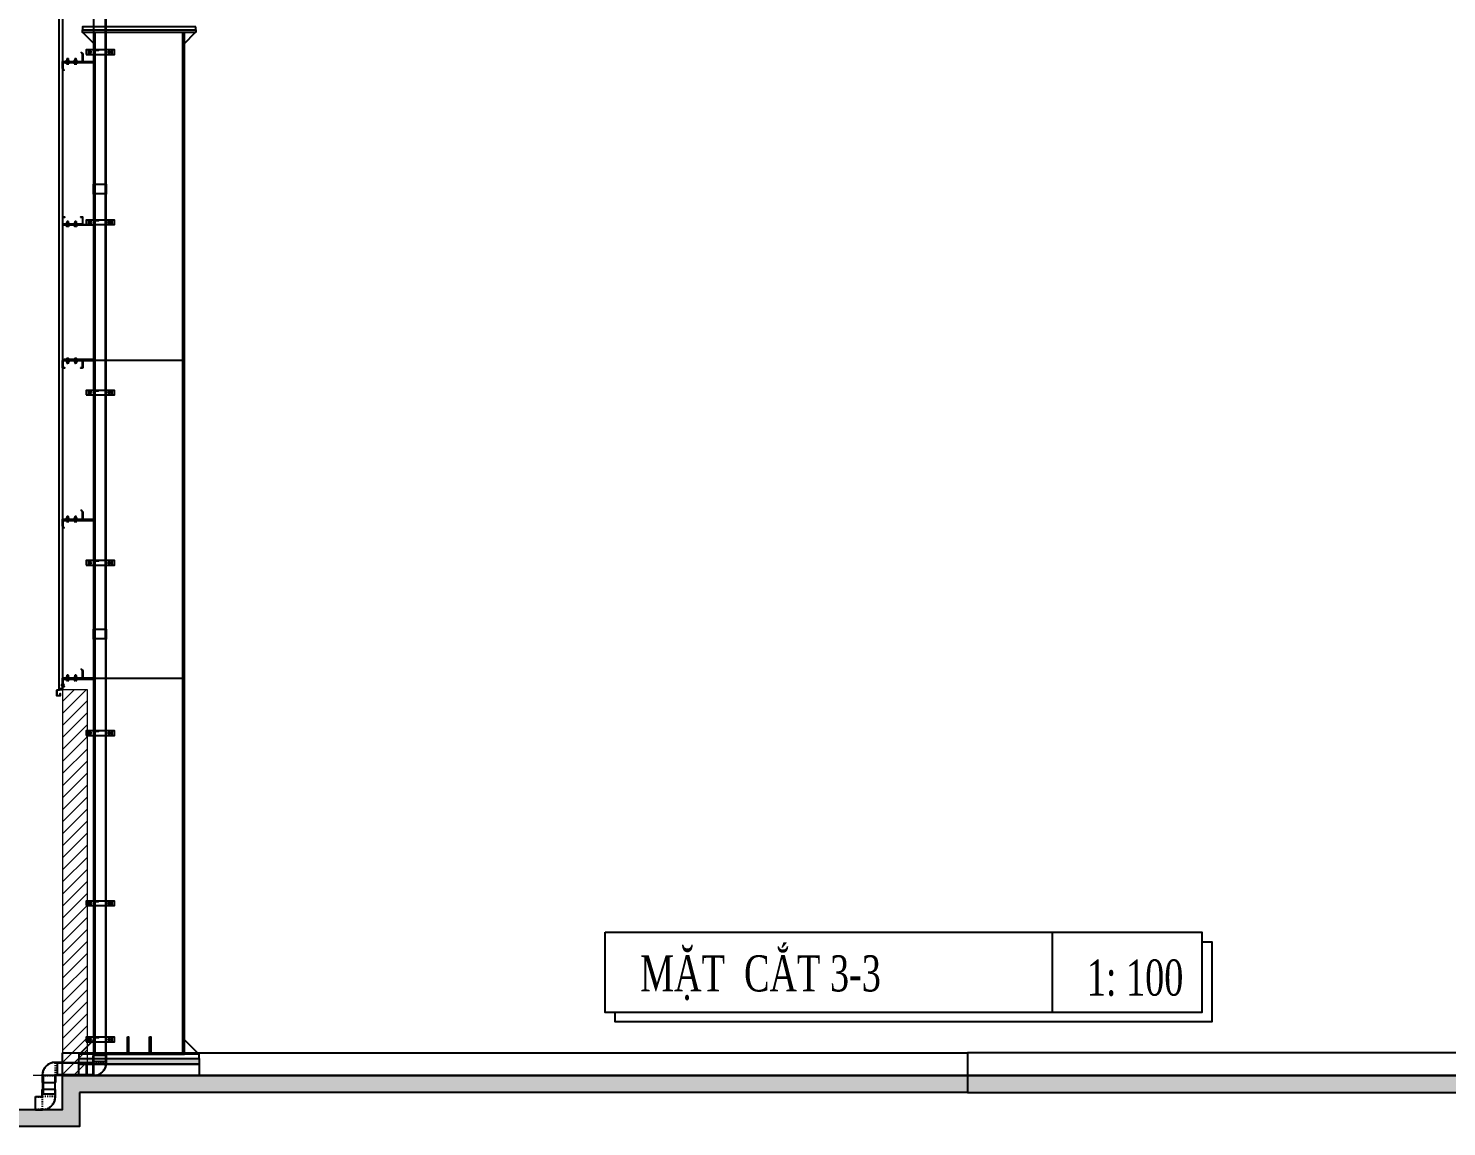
# Model space of a CAD drawing. Header units: inches. Extents: x 315041 to 662841, y -45540 to -35018.
# Drawn here: x 329691 to 329815.9, y -36485.6 to -36388.8 of the extents above; entities that cross this region are included whole.
import ezdxf

# ---------------------------------------------------------------- set-up
doc = ezdxf.new("R2010")
doc.units = ezdxf.units.IN
doc.header["$MEASUREMENT"] = 0
for name, pattern in [('CENTER', [2, 1.25, -0.25, 0.25, -0.25]), ('CENTER2', [28.575, 19.05, -3.175, 3.175, -3.175]), ('DASHED2', [9.525, 6.35, -3.175]), ('HIDDEN', [0.375, 0.25, -0.125])]:
    doc.linetypes.add(name, pattern=pattern)
for name, color, linetype in [('001-TRUC', 252, 'CENTER'), ('2', 2, 'Continuous'), ('251', 251, 'Continuous'), ('3', 3, 'Continuous'), ('5', 5, 'Continuous'), ('6', 6, 'Continuous'), ('8', 8, 'Continuous'), ('9', 9, 'Continuous'), ('DOWNPOUT', 52, 'Continuous'), ('flashing', 6, 'Continuous'), ('ROOFING', 4, 'Continuous'), ('STRUCTURE', 1, 'Continuous')]:
    doc.layers.add(name, color=color, linetype=linetype)
doc.layers.add('0_HATCH', color=252, linetype='Continuous', lineweight=9)
doc.styles.add('ST1', font='times.ttf', dxfattribs={"width": 0.7})

# ---------------------------------------------------------------- blocks, each defined once
blk = doc.blocks.new('A$C6A7930B6')
at = {"layer": '2'}
h = blk.add_hatch(dxfattribs=at)
h.set_pattern_fill('ANSI31', color=256, scale=0.125, angle=-90, style=0)
h.set_pattern_definition([(315, (3303.04439, 11524.56439), (0.011048543456, 0.011048543456), [])])
h.paths.add_polyline_path([(1.5, 1.19), (1.5, 0.62), (0.02, 0.62), (0.02, 0.12), (0.13, 0.01), (0.12, 0), (0, 0.12), (0, 0.63), (1.48, 0.63), (1.48, 1.18), (1.37, 1.29), (1.38, 1.3)])
at = {"layer": '251'}
h = blk.add_hatch(color=256, dxfattribs=at)
h.paths.add_polyline_path([(0.31, 0.67), (0.31, 0.67, 0.192582), (0.33, 0.68, 0.192582), (0.35, 0.67)])
h.paths.add_polyline_path([(0.4, 0.67, 0.192582), (0.42, 0.68, 0.192582), (0.44, 0.67)])
h = blk.add_hatch(color=256, dxfattribs=at)
h.paths.add_polyline_path([(0.31, 0.45), (0.31, 0.45, 0.192582), (0.33, 0.46, 0.192582), (0.35, 0.45)])
h.paths.add_polyline_path([(0.4, 0.45, 0.192582), (0.42, 0.46, 0.192582), (0.44, 0.45)])
h = blk.add_hatch(color=256, dxfattribs=at)
h.paths.add_polyline_path([(0.9, 0.67), (0.89, 0.67, 0.192582), (0.92, 0.68, 0.192582), (0.94, 0.67)])
h.paths.add_polyline_path([(0.98, 0.67, 0.192582), (1, 0.68, 0.192582), (1.02, 0.67)])
h = blk.add_hatch(color=256, dxfattribs=at)
h.paths.add_polyline_path([(0.9, 0.45), (0.89, 0.45, 0.192582), (0.92, 0.46, 0.192582), (0.94, 0.45)])
h.paths.add_polyline_path([(0.98, 0.45, 0.192582), (1, 0.46, 0.192582), (1.02, 0.45)])
at = {"layer": '9', "linetype": 'Continuous'}
h = blk.add_hatch(dxfattribs=at)
h.set_pattern_fill('ANSI31', color=250, scale=0.25, angle=-90, style=0)
h.set_pattern_definition([(315, (3302.900187, 11527.014995), (0.02209708691, 0.02209708691), [])])
h.paths.add_polyline_path([(2.29, 0.55), (2.29, 0.62), (0.13, 0.62), (0.13, 0.55)])
at = {"layer": '2'}
blk.add_lwpolyline([(1.5, 1.19), (1.5, 0.62), (0.02, 0.62), (0.02, 0.12), (0.13, 0.01), (0.12, 0), (0, 0.12), (0, 0.63), (1.48, 0.63), (1.48, 1.18), (1.37, 1.29), (1.38, 1.3)], close=True, dxfattribs=at)
at = {"layer": '5', "linetype": 'CENTER2', "ltscale": 0.2}
for p, q in [((0.38, 0.44), (0.38, 0.86)), ((0.96, 0.44), (0.96, 0.86))]:
    blk.add_line(p, q, dxfattribs=at)
at = {"layer": '6'}
blk.add_lwpolyline([(2.29, 0.55), (2.29, 0.62), (0.13, 0.62), (0.13, 0.55), (2.29, 0.55)], dxfattribs=at)
at = {"layer": '8'}
for p, q in [((0.29, 0.68), (0.29, 0.74)), ((0.29, 0.46), (0.29, 0.53)), ((0.44, 0.75), (0.31, 0.75)), ((0.44, 0.67), (0.31, 0.67)), ((0.44, 0.55), (0.31, 0.55)), ((0.44, 0.53), (0.31, 0.53)), ((0.44, 0.45), (0.31, 0.45)), ((0.34, 0.83), (0.33, 0.82)), ((0.33, 0.82), (0.34, 0.82)), ((0.34, 0.77), (0.33, 0.76)), ((0.33, 0.76), (0.33, 0.75)), ((0.33, 0.68), (0.33, 0.74)), ((0.33, 0.68), (0.33, 0.74)), ((0.33, 0.63), (0.33, 0.55)), ((0.33, 0.46), (0.33, 0.53)), ((0.33, 0.46), (0.33, 0.53)), ((0.42, 0.84), (0.34, 0.84)), ((0.34, 0.83), (0.34, 0.84)), ((0.34, 0.83), (0.38, 0.83)), ((0.35, 0.76), (0.42, 0.77)), ((0.43, 0.76), (0.35, 0.76)), ((0.38, 0.84), (0.38, 0.83)), ((0.38, 0.83), (0.38, 0.84)), ((0.42, 0.84), (0.42, 0.83)), ((0.42, 0.83), (0.42, 0.83)), ((0.42, 0.78), (0.43, 0.77)), ((0.42, 0.77), (0.43, 0.76)), ((0.43, 0.77), (0.42, 0.77)), ((0.42, 0.68), (0.42, 0.74)), ((0.42, 0.46), (0.42, 0.53)), ((0.43, 0.76), (0.43, 0.75)), ((0.43, 0.63), (0.43, 0.55)), ((0.46, 0.68), (0.46, 0.74)), ((0.46, 0.46), (0.46, 0.53)), ((0.87, 0.68), (0.87, 0.74)), ((0.87, 0.46), (0.87, 0.53)), ((1.02, 0.75), (0.89, 0.75)), ((1.02, 0.53), (0.89, 0.53)), ((1.02, 0.67), (0.9, 0.67)), ((1.02, 0.55), (0.9, 0.55)), ((1.02, 0.45), (0.9, 0.45)), ((0.92, 0.83), (0.91, 0.82)), ((0.91, 0.82), (0.92, 0.82)), ((0.92, 0.77), (0.91, 0.76)), ((0.91, 0.76), (0.91, 0.75)), ((0.91, 0.63), (0.91, 0.55)), ((1, 0.84), (0.92, 0.84)), ((0.92, 0.83), (0.92, 0.84)), ((0.92, 0.83), (0.96, 0.83)), ((0.92, 0.68), (0.92, 0.74)), ((0.92, 0.68), (0.92, 0.74)), ((0.92, 0.46), (0.92, 0.53)), ((0.92, 0.46), (0.92, 0.53)), ((0.93, 0.76), (1, 0.77)), ((1.01, 0.76), (0.93, 0.76)), ((0.96, 0.84), (0.96, 0.83)), ((0.96, 0.83), (0.96, 0.84)), ((1, 0.84), (1, 0.83)), ((1, 0.83), (1, 0.83)), ((1, 0.78), (1.01, 0.77)), ((1, 0.77), (1.01, 0.76)), ((1.01, 0.77), (1, 0.77)), ((1, 0.68), (1, 0.74)), ((1, 0.46), (1, 0.53)), ((1.01, 0.76), (1.01, 0.75)), ((1.01, 0.63), (1.01, 0.55)), ((1.05, 0.68), (1.05, 0.74)), ((1.05, 0.46), (1.05, 0.53))]:
    blk.add_line(p, q, dxfattribs=at)
for points in [[(0.28, 0.65), (0.28, 0.67), (0.47, 0.67), (0.47, 0.65)], [(0.28, 0.53), (0.28, 0.55), (0.47, 0.55), (0.47, 0.53)], [(0.34, 0.82), (0.33, 0.81), (0.34, 0.8), (0.42, 0.81), (0.43, 0.82), (0.42, 0.83)], [(0.34, 0.8), (0.33, 0.79), (0.34, 0.79), (0.42, 0.8), (0.43, 0.8), (0.42, 0.81)], [(0.34, 0.79), (0.33, 0.78), (0.34, 0.77), (0.42, 0.78), (0.43, 0.79), (0.42, 0.8)], [(0.86, 0.65), (0.86, 0.67), (1.06, 0.67), (1.06, 0.65)], [(0.86, 0.53), (0.86, 0.55), (1.06, 0.55), (1.06, 0.53)], [(0.92, 0.82), (0.91, 0.81), (0.92, 0.8), (1, 0.81), (1.01, 0.82), (1, 0.83)], [(0.92, 0.8), (0.91, 0.79), (0.92, 0.79), (1, 0.8), (1.01, 0.8), (1, 0.81)], [(0.92, 0.79), (0.91, 0.78), (0.92, 0.77), (1, 0.78), (1.01, 0.79), (1, 0.8)]]:
    blk.add_lwpolyline(points, close=True, dxfattribs=at)
for centre, start, end in [((0.31, 0.72), 46.3972, 133.6028), ((0.31, 0.7), 226.3972, 313.6028), ((0.31, 0.5), 46.3972, 133.6028), ((0.31, 0.49), 226.3972, 313.6028), ((0.35, 0.72), 90, 133.6028), ((0.35, 0.7), 226.3972, 270), ((0.35, 0.5), 90, 133.6028), ((0.35, 0.49), 226.3972, 270), ((0.4, 0.72), 46.3972, 90), ((0.4, 0.7), 270, 313.6028), ((0.4, 0.5), 46.3972, 90), ((0.4, 0.49), 270, 313.6028), ((0.44, 0.72), 46.3972, 133.6028), ((0.44, 0.7), 226.3972, 313.6028), ((0.44, 0.5), 46.3972, 133.6028), ((0.44, 0.49), 226.3972, 313.6028), ((0.89, 0.72), 46.3972, 133.6028), ((0.89, 0.7), 226.3972, 313.6028), ((0.89, 0.5), 46.3972, 133.6028), ((0.89, 0.49), 226.3972, 313.6028), ((0.94, 0.72), 90, 133.6028), ((0.94, 0.7), 226.3972, 270), ((0.94, 0.5), 90, 133.6028), ((0.94, 0.49), 226.3972, 270), ((0.98, 0.72), 46.3972, 90), ((0.98, 0.7), 270, 313.6028), ((0.98, 0.5), 46.3972, 90), ((0.98, 0.49), 270, 313.6028), ((1.02, 0.72), 46.3972, 133.6028), ((1.02, 0.7), 226.3972, 313.6028), ((1.02, 0.5), 46.3972, 133.6028), ((1.02, 0.49), 226.3972, 313.6028)]:
    blk.add_arc(centre, 0.0314, start, end, dxfattribs=at)
blk = doc.blocks.new('*U148')
at = {"layer": '251'}
h = blk.add_hatch(color=256, dxfattribs=at)
h.paths.add_polyline_path([(-0.053, -0.04), (-0.053, -0.043, -0.192582), (-0.048, -0.029, -0.192582), (-0.053, -0.014)])
h.paths.add_polyline_path([(-0.053, 0.014, -0.192582), (-0.048, 0.029, -0.192582), (-0.053, 0.043)])
h = blk.add_hatch(color=256, dxfattribs=at)
h.paths.add_polyline_path([(0.067, -0.04), (0.067, -0.043, -0.192582), (0.073, -0.029, -0.192582), (0.067, -0.014)])
h.paths.add_polyline_path([(0.067, 0.014, -0.192582), (0.073, 0.029, -0.192582), (0.067, 0.043)])
at = {"layer": '5', "linetype": 'CENTER2', "ltscale": 0.2}
blk.add_line((-0.077, 0), (0.206, 0), dxfattribs=at)
at = {"layer": '8'}
for p, q in [((-0.053, 0.04), (-0.053, -0.04)), ((-0.048, 0.058), (-0.006, 0.058)), ((-0.048, 0.029), (-0.006, 0.029)), ((0, 0.043), (0, -0.043)), ((0.056, 0.033), (0, 0.033)), ((0.056, -0.066), (0.056, 0.066)), ((0.056, 0.066), (0.067, 0.066)), ((0.067, -0.066), (0.067, 0.066)), ((0.067, 0.04), (0.067, -0.04)), ((0.073, 0.058), (0.115, 0.058)), ((0.073, 0.029), (0.115, 0.029)), ((0.12, 0.043), (0.12, -0.043)), ((0.128, 0.033), (0.12, 0.033)), ((0.132, 0.027), (0.128, 0.033)), ((0.128, 0.033), (0.128, -0.017)), ((0.128, -0.017), (0.132, 0.027)), ((0.138, 0.033), (0.132, 0.027)), ((0.142, 0.027), (0.138, 0.033)), ((0.175, 0.03), (0.172, 0.027)), ((0.18, 0.027), (0.175, 0.03)), ((0.177, -0.027), (0.178, 0)), ((0.18, 0), (0.178, 0)), ((0.178, 0), (0.18, 0)), ((0.18, 0.027), (0.18, -0.027)), ((-0.048, -0.029), (-0.006, -0.029)), ((-0.048, -0.029), (-0.006, -0.029)), ((-0.048, -0.058), (-0.006, -0.058)), ((0.056, -0.033), (0, -0.033)), ((0.056, -0.066), (0.067, -0.066)), ((0.073, -0.029), (0.115, -0.029)), ((0.073, -0.029), (0.115, -0.029)), ((0.073, -0.058), (0.115, -0.058)), ((0.131, -0.033), (0.12, -0.033)), ((0.137, -0.027), (0.131, -0.033)), ((0.171, -0.033), (0.167, -0.027)), ((0.177, -0.027), (0.171, -0.033)), ((0.177, -0.027), (0.18, -0.027))]:
    blk.add_line(p, q, dxfattribs=at)
for points in [[(0.147, -0.027), (0.141, -0.033), (0.137, -0.027), (0.142, 0.027), (0.148, 0.033), (0.152, 0.027)], [(0.157, -0.027), (0.151, -0.033), (0.147, -0.027), (0.152, 0.027), (0.158, 0.033), (0.162, 0.027)], [(0.167, -0.027), (0.161, -0.033), (0.157, -0.027), (0.162, 0.027), (0.168, 0.033), (0.172, 0.027)]]:
    blk.add_lwpolyline(points, close=True, dxfattribs=at)
for centre, start, end in [((-0.032, 0.043), 136.39718, 223.60282), ((-0.032, 0.014), 136.39718, 180), ((-0.021, 0.043), 316.39718, 43.60282), ((-0.021, 0.014), 0, 43.60282), ((0.088, 0.043), 136.39718, 223.60282), ((0.088, 0.014), 136.39718, 180), ((0.099, 0.043), 316.39718, 43.60282), ((0.099, 0.014), 0, 43.60282), ((-0.032, -0.014), 180, 223.60282), ((-0.032, -0.043), 136.39718, 223.60282), ((-0.021, -0.014), 316.39718, 0), ((-0.021, -0.043), 316.39718, 43.60282), ((0.088, -0.014), 180, 223.60282), ((0.088, -0.043), 136.39718, 223.60282), ((0.099, -0.014), 316.39718, 0), ((0.099, -0.043), 316.39718, 43.60282)]:
    blk.add_arc(centre, 0.0209, start, end, dxfattribs=at)
blk = doc.blocks.new('*U149')
at = {"layer": '251'}
h = blk.add_hatch(color=256, dxfattribs=at)
h.paths.add_polyline_path([(-0.053, -0.04), (-0.053, -0.043, -0.192582), (-0.048, -0.029, -0.192582), (-0.053, -0.014)])
h.paths.add_polyline_path([(-0.053, 0.014, -0.192582), (-0.048, 0.029, -0.192582), (-0.053, 0.043)])
h = blk.add_hatch(color=256, dxfattribs=at)
h.paths.add_polyline_path([(0.067, -0.04), (0.067, -0.043, -0.192582), (0.073, -0.029, -0.192582), (0.067, -0.014)])
h.paths.add_polyline_path([(0.067, 0.014, -0.192582), (0.073, 0.029, -0.192582), (0.067, 0.043)])
at = {"layer": '5', "linetype": 'CENTER2', "ltscale": 0.2}
blk.add_line((-0.077, 0), (0.206, 0), dxfattribs=at)
at = {"layer": '8'}
for p, q in [((-0.053, 0.04), (-0.053, -0.04)), ((-0.048, 0.058), (-0.006, 0.058)), ((-0.048, 0.029), (-0.006, 0.029)), ((0, 0.043), (0, -0.043)), ((0.056, 0.033), (0, 0.033)), ((0.056, -0.066), (0.056, 0.066)), ((0.056, 0.066), (0.067, 0.066)), ((0.067, -0.066), (0.067, 0.066)), ((0.067, 0.04), (0.067, -0.04)), ((0.073, 0.058), (0.115, 0.058)), ((0.073, 0.029), (0.115, 0.029)), ((0.12, 0.043), (0.12, -0.043)), ((0.128, 0.033), (0.12, 0.033)), ((0.132, 0.027), (0.128, 0.033)), ((0.128, 0.033), (0.128, -0.017)), ((0.128, -0.017), (0.132, 0.027)), ((0.138, 0.033), (0.132, 0.027)), ((0.142, 0.027), (0.138, 0.033)), ((0.175, 0.03), (0.172, 0.027)), ((0.18, 0.027), (0.175, 0.03)), ((0.177, -0.027), (0.178, 0)), ((0.18, 0), (0.178, 0)), ((0.178, 0), (0.18, 0)), ((0.18, 0.027), (0.18, -0.027)), ((-0.048, -0.029), (-0.006, -0.029)), ((-0.048, -0.029), (-0.006, -0.029)), ((-0.048, -0.058), (-0.006, -0.058)), ((0.056, -0.033), (0, -0.033)), ((0.056, -0.066), (0.067, -0.066)), ((0.073, -0.029), (0.115, -0.029)), ((0.073, -0.029), (0.115, -0.029)), ((0.073, -0.058), (0.115, -0.058)), ((0.131, -0.033), (0.12, -0.033)), ((0.137, -0.027), (0.131, -0.033)), ((0.171, -0.033), (0.167, -0.027)), ((0.177, -0.027), (0.171, -0.033)), ((0.177, -0.027), (0.18, -0.027))]:
    blk.add_line(p, q, dxfattribs=at)
for points in [[(0.147, -0.027), (0.141, -0.033), (0.137, -0.027), (0.142, 0.027), (0.148, 0.033), (0.152, 0.027)], [(0.157, -0.027), (0.151, -0.033), (0.147, -0.027), (0.152, 0.027), (0.158, 0.033), (0.162, 0.027)], [(0.167, -0.027), (0.161, -0.033), (0.157, -0.027), (0.162, 0.027), (0.168, 0.033), (0.172, 0.027)]]:
    blk.add_lwpolyline(points, close=True, dxfattribs=at)
for centre, start, end in [((-0.032, 0.043), 136.39718, 223.60282), ((-0.032, 0.014), 136.39718, 180), ((-0.021, 0.043), 316.39718, 43.60282), ((-0.021, 0.014), 0, 43.60282), ((0.088, 0.043), 136.39718, 223.60282), ((0.088, 0.014), 136.39718, 180), ((0.099, 0.043), 316.39718, 43.60282), ((0.099, 0.014), 0, 43.60282), ((-0.032, -0.014), 180, 223.60282), ((-0.032, -0.043), 136.39718, 223.60282), ((-0.021, -0.014), 316.39718, 0), ((-0.021, -0.043), 316.39718, 43.60282), ((0.088, -0.014), 180, 223.60282), ((0.088, -0.043), 136.39718, 223.60282), ((0.099, -0.014), 316.39718, 0), ((0.099, -0.043), 316.39718, 43.60282)]:
    blk.add_arc(centre, 0.0209, start, end, dxfattribs=at)
blk = doc.blocks.new('A$C174458B3')
at = {"layer": '2'}
blk.add_lwpolyline([(1.33, 0.02), (1.48, 0.02), (1.48, 0.52), (0.02, 0.52), (0.02, 0.02), (0.17, 0.02), (0.17, 0), (0, 0), (0, 0.54), (1.5, 0.54), (1.5, 0), (1.33, 0), (1.33, 0.02)], dxfattribs=at)
at = {"layer": '5'}
blk.add_lwpolyline([(2.29, 0.54), (2.29, 0.61), (0.13, 0.61), (0.13, 0.54), (2.29, 0.54)], dxfattribs=at)
at = {"layer": '251', "color": 147, "xscale": 1.5, "yscale": 1.5, "zscale": 1.5, "rotation": 270}
for name, p in [('*U149', (0.38, 0.61)), ('*U148', (0.96, 0.61))]:
    blk.add_blockref(name, p, dxfattribs=at)
blk = doc.blocks.new('Short_Self_drilling')
at = {"layer": 'STRUCTURE', "color": 1, "linetype": 'Continuous'}
for p, q in [((6, 2), (-6, 2)), ((5, 4), (-5, 4)), ((-3, 3), (-5, 3)), ((3, 7), (-3, 7)), ((-3, 4), (-3, 7)), ((3, 3), (-3, 3)), ((-2, 3), (-2, 3)), ((6, 0), (0, 0)), ((2, 3), (2, 3)), ((2, -1), (2, 0)), ((3, 4), (3, 7)), ((5, 3), (3, 3)), ((3, -1), (-3, 0)), ((3, -3), (-3, -2)), ((3, -4), (-3, -3)), ((3, -6), (-3, -5)), ((3, -7), (-3, -6)), ((-2, -8), (-3, -8)), ((-2, -1), (-2, -1)), ((-2, -3), (-2, -2)), ((-2, -4), (-2, -4)), ((-2, -6), (-2, -5)), ((-2, -7), (-2, -7)), ((-2, -12), (-2, -8)), ((3, -9), (-1, -8)), ((2, -2), (2, -2)), ((2, -4), (2, -3)), ((2, -5), (2, -5)), ((2, -7), (2, -6)), ((2, -8), (2, -8)), ((2, -12), (2, -9))]:
    blk.add_line(p, q, dxfattribs=at)
blk.add_lwpolyline([(6, 1), (6, 2), (2, 3), (-2, 3), (-6, 2), (-6, 1)], close=True, dxfattribs=at)
for points in [[(-6, 1, -0.088869), (-6, 0), (0, 0)], [(0, 4), (0, 6, 0.338878), (-3, 6), (-3, 4)], [(3, 4), (3, 6, 0.338878), (0, 6), (0, 4)], [(0, -14), (-1, -12, -0.148657), (-1, -11), (-2, -8, -0.815006), (-1, -8, 0.150833), (-1, -9)], [(2, -12), (0, -14, -0.333596), (0, -14), (-2, -12)], [(2, -12), (2, -12, 0.52242), (1, -12), (0, -14)]]:
    blk.add_lwpolyline(points, format="xyb", dxfattribs=at)
for points in [[(3, -1), (2, -2), (-2, -1), (-3, 0), (-2, 0)], [(3, -3), (2, -3), (-2, -2), (-3, -2), (-2, -1), (2, -2), (3, -3)], [(3, -4), (2, -5), (-2, -4), (-3, -3), (-2, -3), (2, -4), (3, -4)], [(3, -6), (2, -6), (-2, -5), (-3, -5), (-2, -4), (2, -5), (3, -6)], [(3, -7), (2, -8), (-2, -7), (-3, -6), (-2, -6), (2, -7), (3, -7)], [(-2, -9), (-2, -8), (-3, -8), (-2, -7), (-2, -8)], [(-1, 0), (2, -1), (3, -1)], [(-1, -8), (2, -8), (3, -9)], [(3, -9), (2, -9), (-1, -9)]]:
    blk.add_lwpolyline(points, dxfattribs=at)
for centre, radius, start, end in [((-5, 3), 0.455, 109.7949, 250.2674), ((-3, 7), 0.429, 90.0311, 180.0311), ((3, 7), 0.429, 0.0311, 90.0311), ((5, 3), 0.435, 279.7276, 80.3347), ((10, 0), 3.74, 162.2963, 182.6103)]:
    blk.add_arc(centre, radius, start, end, dxfattribs=at)
blk = doc.blocks.new('HFR-1')
at = {"layer": 'STRUCTURE', "color": 1, "linetype": 'Continuous'}
for p, q in [((-6, 0), (6, 0)), ((-5, 1), (-3, 1)), ((5, 1), (3, 1)), ((-2, -1), (-3, -2)), ((-3, -2), (3, -1)), ((-3, -2), (3, -2)), ((-3, -2), (-2, -3)), ((-2, -2), (-3, -2)), ((-3, -2), (-2, -2)), ((-3, -3), (3, -3)), ((-3, -3), (-2, -3)), ((-2, -3), (-3, -3)), ((-2, -3), (-3, -4)), ((-3, -4), (3, -4)), ((-3, -4), (3, -4)), ((-3, -4), (-2, -4)), ((-3, -4), (-2, -5)), ((-2, -4), (-3, -4)), ((-3, -5), (3, -5)), ((-3, -5), (-2, -5)), ((-2, -5), (-3, -5)), ((-2, -5), (-3, -6)), ((-3, -6), (3, -6)), ((-3, -7), (3, -6)), ((-3, -6), (-2, -6)), ((-2, -6), (-3, -7)), ((-3, -7), (3, -7)), ((-3, -7), (-2, -7)), ((-3, -7), (-2, -8)), ((-2, -7), (-3, -7)), ((-3, -8), (3, -8)), ((-3, -8), (-2, -8)), ((-2, -8), (-3, -8)), ((-2, -8), (-3, -9)), ((-3, -9), (3, -9)), ((-3, -9), (-2, -9)), ((-3, -9), (3, -9)), ((-3, -9), (-2, -10)), ((-2, -9), (-3, -9)), ((-2, -10), (-3, -11)), ((-3, -10), (2, -10)), ((-3, -10), (-2, -10)), ((-2, -10), (-3, -10)), ((-3, -12), (1, -11)), ((-3, -11), (1, -11)), ((-3, -11), (-2, -11)), ((-2, -11), (-3, -12)), ((-3, -12), (-2, -12)), ((2, -1), (-2, -1)), ((-2, -3), (2, -2)), ((2, -2), (-2, -2)), ((-2, -2), (2, -2)), ((2, -2), (-2, -3)), ((-2, -3), (2, -3)), ((2, -3), (-2, -3)), ((-2, -4), (2, -4)), ((2, -4), (-2, -4)), ((-2, -5), (2, -5)), ((-2, -5), (2, -5)), ((2, -5), (-2, -5)), ((2, -5), (-2, -5)), ((-2, -6), (2, -6)), ((2, -6), (-2, -6)), ((-2, -7), (2, -7)), ((-2, -8), (2, -7)), ((2, -7), (-2, -7)), ((2, -7), (-2, -8)), ((-2, -8), (2, -8)), ((2, -8), (-2, -8)), ((-2, -9), (2, -9)), ((2, -9), (-2, -9)), ((1, -10), (-2, -10)), ((-2, -10), (2, -10)), ((-2, -10), (1, -10)), ((2, -10), (-2, -10)), ((-2, -11), (1, -11)), ((1, -11), (-2, -11)), ((-2, -12), (0, -12)), ((-2, -17), (-2, -12)), ((-2, -17), (-2, -17)), ((-2, -17), (0, -20)), ((-1, -17), (0, -20)), ((0, -19), (1, -17)), ((0, -20), (2, -17)), ((2, -2), (3, -1)), ((3, -1), (2, -1)), ((2, -2), (3, -2)), ((3, -2), (2, -2)), ((3, -3), (2, -2)), ((2, -3), (3, -3)), ((3, -4), (2, -3)), ((2, -4), (3, -4)), ((2, -5), (3, -4)), ((3, -4), (2, -4)), ((2, -5), (3, -5)), ((3, -5), (2, -5)), ((3, -6), (2, -5)), ((2, -6), (3, -6)), ((2, -7), (3, -6)), ((3, -6), (2, -6)), ((2, -7), (3, -7)), ((3, -7), (2, -7)), ((3, -8), (2, -7)), ((2, -8), (3, -8)), ((3, -9), (2, -8)), ((2, -9), (3, -9)), ((2, -10), (3, -9)), ((3, -9), (2, -9)), ((3, -11), (2, -10)), ((2, -10), (2, -10)), ((2, -16), (2, -10)), ((2, -10), (2, -10)), ((2, -10), (3, -10)), ((3, -10), (2, -10)), ((2, -10), (3, -10)), ((2, -11), (2, -11)), ((2, -11), (3, -11)), ((2, -11), (3, -11)), ((2, -11), (3, -11)), ((2, -12), (3, -11)), ((3, -11), (2, -11)), ((2, -11), (2, -11)), ((2, -17), (2, -12)), ((2, -12), (2, -12))]:
    blk.add_line(p, q, dxfattribs=at)
at = {"layer": 'STRUCTURE', "color": 1, "linetype": 'Continuous', "ltscale": 8}
for p in [(-3, 1), (3, 1)]:
    blk.add_line(p, (0, 1), dxfattribs=at)
at = {"layer": 'STRUCTURE', "color": 1, "linetype": 'DASHED2'}
for p in [(-2, 1), (2, 1)]:
    blk.add_line(p, (0, 0), dxfattribs=at)
at = {"layer": 'STRUCTURE', "color": 1, "linetype": 'Continuous', "ltscale": 8}
for centre, start, end in [((-5, 0), 130.41, 194.8062), ((5, 0), 345.1938, 49.59)]:
    blk.add_arc(centre, 0.801, start, end, dxfattribs=at)
at = {"layer": 'STRUCTURE', "color": 1, "linetype": 'Continuous'}
for centre, radius, start, end in [((-7, -9), 9.14, 58.065, 78.8402), ((5, -4), 3.83, 84.2039, 134.3621), ((-2, -17), 0.59, 34.2302, 144.5641), ((-1, -10), 1.93, 296.6041, 355.3922), ((0, -19), 0.331, 231.6348, 305.4287), ((2, -10), 0.444, 15.9762, 172.6971), ((-1, -16), 2.2, 324.0048, 357.8268)]:
    blk.add_arc(centre, radius, start, end, dxfattribs=at)
blk = doc.blocks.new('D90-90')
at = {"layer": 'ROOFING', "color": 254}
for p, q in [((-296910, -76158), (-296964, -76158)), ((-296910, -76158), (-296910, -76257)), ((-297059, -76253), (-297059, -76308)), ((-296910, -76257), (-296961, -76257)), ((-296961, -76257), (-296961, -76308)), ((-297059, -76308), (-296961, -76308))]:
    blk.add_line(p, q, dxfattribs=at)
at = {"layer": 'ROOFING', "color": 254, "linetype": 'HIDDEN'}
for p, q in [((-296910, -76161), (-296964, -76161)), ((-296960, -76255), (-296960, -76161)), ((-297057, -76253), (-297057, -76308)), ((-296963, -76258), (-297057, -76258)), ((-296910, -76255), (-296963, -76255)), ((-296963, -76255), (-296963, -76308))]:
    blk.add_line(p, q, dxfattribs=at)
at = {"layer": 'ROOFING', "color": 254}
blk.add_arc((-296964, -76253), 95, 90, 180, dxfattribs=at)
at = {"layer": 'ROOFING', "color": 254, "linetype": 'HIDDEN'}
blk.add_arc((-296964, -76253), 92.8, 90, 180, dxfattribs=at)

msp = doc.modelspace()

# ---------------------------------------------------------------- hatches: boundary and pattern name
h = msp.add_hatch()
h.set_pattern_fill('ANSI31', color=1, scale=0.15, style=0)
h.set_pattern_definition([(45, (319267.18048, -35220.556415), (-0.013258252147, 0.013258252147), [])])
edge = h.paths.add_edge_path()
edge.add_line((329697.1976, -36390.6976), (329696.7976, -36390.6976))
edge.add_line((329696.7976, -36390.6976), (329696.7976, -36391.0976))
edge.add_arc((329696.7976, -36391.0676), 0.03, 270, 360)
edge.add_line((329696.8276, -36391.0676), (329696.8276, -36390.7276))
edge.add_line((329696.8276, -36390.7276), (329697.1676, -36390.7276))
edge.add_arc((329697.1676, -36390.6976), 0.03, 270, 360)
h = msp.add_hatch()
h.set_pattern_fill('ANSI31', color=1, scale=0.15, style=0)
h.set_pattern_definition([(45, (319267.18048, -35235.556415), (-0.013258252147, 0.013258252147), [])])
edge = h.paths.add_edge_path()
edge.add_line((329697.1976, -36405.6976), (329696.7976, -36405.6976))
edge.add_line((329696.7976, -36405.6976), (329696.7976, -36406.0976))
edge.add_arc((329696.7976, -36406.0676), 0.03, 270, 360)
edge.add_line((329696.8276, -36406.0676), (329696.8276, -36405.7276))
edge.add_line((329696.8276, -36405.7276), (329697.1676, -36405.7276))
edge.add_arc((329697.1676, -36405.6976), 0.03, 270, 360)
h = msp.add_hatch()
h.set_pattern_fill('ANSI31', color=1, scale=0.15, style=0)
h.set_pattern_definition([(45, (319267.18048, -35250.556415), (-0.013258252147, 0.013258252147), [])])
edge = h.paths.add_edge_path()
edge.add_line((329697.1976, -36420.6976), (329696.7976, -36420.6976))
edge.add_line((329696.7976, -36420.6976), (329696.7976, -36421.0976))
edge.add_arc((329696.7976, -36421.0676), 0.03, 270, 360)
edge.add_line((329696.8276, -36421.0676), (329696.8276, -36420.7276))
edge.add_line((329696.8276, -36420.7276), (329697.1676, -36420.7276))
edge.add_arc((329697.1676, -36420.6976), 0.03, 270, 360)
h = msp.add_hatch()
h.set_pattern_fill('ANSI31', color=1, scale=0.15, style=0)
h.set_pattern_definition([(45, (319267.18048, -35265.556415), (-0.013258252147, 0.013258252147), [])])
edge = h.paths.add_edge_path()
edge.add_line((329697.1976, -36435.6976), (329696.7976, -36435.6976))
edge.add_line((329696.7976, -36435.6976), (329696.7976, -36436.0976))
edge.add_arc((329696.7976, -36436.0676), 0.03, 270, 360)
edge.add_line((329696.8276, -36436.0676), (329696.8276, -36435.7276))
edge.add_line((329696.8276, -36435.7276), (329697.1676, -36435.7276))
edge.add_arc((329697.1676, -36435.6976), 0.03, 270, 360)
h = msp.add_hatch()
h.set_pattern_fill('ANSI31', color=1, scale=0.15, style=0)
h.set_pattern_definition([(45, (319267.18048, -35280.556415), (-0.013258252147, 0.013258252147), [])])
edge = h.paths.add_edge_path()
edge.add_line((329697.1976, -36450.6976), (329696.7976, -36450.6976))
edge.add_line((329696.7976, -36450.6976), (329696.7976, -36451.0976))
edge.add_arc((329696.7976, -36451.0676), 0.03, 270, 360)
edge.add_line((329696.8276, -36451.0676), (329696.8276, -36450.7276))
edge.add_line((329696.8276, -36450.7276), (329697.1676, -36450.7276))
edge.add_arc((329697.1676, -36450.6976), 0.03, 270, 360)
h = msp.add_hatch()
h.set_pattern_fill('ANSI31', color=1, scale=0.15, style=0)
h.set_pattern_definition([(45, (319267.18048, -35295.556415), (-0.013258252147, 0.013258252147), [])])
edge = h.paths.add_edge_path()
edge.add_line((329697.1976, -36465.6976), (329696.7976, -36465.6976))
edge.add_line((329696.7976, -36465.6976), (329696.7976, -36466.0976))
edge.add_arc((329696.7976, -36466.0676), 0.03, 270, 360)
edge.add_line((329696.8276, -36466.0676), (329696.8276, -36465.7276))
edge.add_line((329696.8276, -36465.7276), (329697.1676, -36465.7276))
edge.add_arc((329697.1676, -36465.6976), 0.03, 270, 360)
h = msp.add_hatch()
h.set_pattern_fill('ANSI31', color=1, scale=0.15, style=0)
h.set_pattern_definition([(45, (319267.18048, -35307.556415), (-0.013258252147, 0.013258252147), [])])
edge = h.paths.add_edge_path()
edge.add_line((329697.1976, -36477.6976), (329696.7976, -36477.6976))
edge.add_line((329696.7976, -36477.6976), (329696.7976, -36478.0976))
edge.add_arc((329696.7976, -36478.0676), 0.03, 270, 360)
edge.add_line((329696.8276, -36478.0676), (329696.8276, -36477.7276))
edge.add_line((329696.8276, -36477.7276), (329697.1676, -36477.7276))
edge.add_arc((329697.1676, -36477.6976), 0.03, 270, 360)
h = msp.add_hatch()
h.set_pattern_fill('AR-CONC', color=8, scale=0.25, style=0)
h.set_pattern_definition([(50, (6267.646, 2244.8948), (1.7931504565, -0.1568803375), [0.1875, -2.0625]), (355, (6267.646, 2244.8948), (-0.346878334, 1.880480334), [0.15, -1.65]), (100.4514, (6267.7955, 2244.8818), (1.446273454, 1.723598855), [0.159350475, -1.75285528]), (46.1842, (6267.646, 2245.3948), (2.668102622, -0.413797536), [0.28125, -3.09375]), (96.6356, (6267.8684, 2245.3604), (2.336656764, 2.435294677), [0.23902572, -2.6292825]), (351.1842, (6267.646, 2245.3948), (2.336654863, 2.435296502), [0.225, -2.475]), (21, (6267.896, 2245.2698), (1.49226763, -1.0065472267), [0.1875, -2.0625]), (326, (6267.896, 2245.2698), (0.60828833, 1.812875113), [0.15, -1.65]), (71.4514, (6268.0204, 2245.186), (2.100556571, 0.806326242), [0.159350475, -1.75285528]), (37.5, (6267.64606, 2244.89483), (0.0303996383, 0.8322346346), [0, -1.63, 0, -1.675, 0, -1.65625]), (7.5, (6267.6461, 2244.8948), (0.6576738436, 0.9860292797), [0, -0.955, 0, -1.5925, 0, -0.63125]), (327.5, (6267.08856, 2244.89483), (1.3345560904, -0.0563871793), [0, -0.625, 0, -1.95, 0, -2.5875]), (317.5, (6266.8386, 2244.8948), (1.4579654234, 0.250262456), [0, -0.8125, 0, -1.295, 0, -1.8375])])
h.paths.add_polyline_path([(329695.4893, -36482.5769), (329695.4893, -36485.5769), (329693.9893, -36485.5769), (329621.7734, -36485.5769), (329621.7734, -36484.0769), (329693.9893, -36484.0769), (329693.9893, -36481.0769), (329695.4893, -36481.0769), (329773.7059, -36481.0769), (329773.7059, -36482.5769)])
h = msp.add_hatch()
h.set_pattern_fill('AR-CONC', color=8, scale=0.25, style=0)
h.set_pattern_definition([(130, (653288.633, 2244.8948), (-1.7931504565, -0.1568803375), [0.1875, -2.0625]), (185, (653288.633, 2244.8948), (0.346878334, 1.880480334), [0.15, -1.65]), (79.5486, (653288.4835, 2244.8818), (-1.446273454, 1.723598855), [0.159350475, -1.75285528]), (133.8158, (653288.633, 2245.3948), (-2.668102622, -0.413797536), [0.28125, -3.09375]), (83.3644, (653288.4106, 2245.3604), (-2.336656764, 2.435294677), [0.23902572, -2.6292825]), (188.8158, (653288.633, 2245.3948), (-2.336654863, 2.435296502), [0.225, -2.475]), (159, (653288.383, 2245.2698), (-1.49226763, -1.0065472267), [0.1875, -2.0625]), (214, (653288.383, 2245.2698), (-0.60828833, 1.812875113), [0.15, -1.65]), (108.5486, (653288.2586, 2245.186), (-2.100556571, 0.806326242), [0.159350475, -1.75285528]), (142.5, (653288.63295, 2244.89483), (-0.0303996383, 0.8322346346), [0, -1.63, 0, -1.675, 0, -1.65625]), (172.5, (653288.63295, 2244.8948), (-0.6576738436, 0.9860292797), [0, -0.955, 0, -1.5925, 0, -0.63125]), (212.5, (653289.19045, 2244.89483), (-1.3345560904, -0.0563871793), [0, -0.625, 0, -1.95, 0, -2.5875]), (222.5, (653289.4404, 2244.8948), (-1.4579654234, 0.250262456), [0, -0.8125, 0, -1.295, 0, -1.8375])])
h.paths.add_polyline_path([(329860.7897, -36482.5769), (329860.7897, -36485.5769), (329862.2897, -36485.5769), (329906.4424, -36485.5769), (329906.4424, -36484.0769), (329862.2897, -36484.0769), (329862.2897, -36481.0769), (329860.7897, -36481.0769), (329773.7059, -36481.0769), (329773.7059, -36482.5769)])
at = {"layer": '0_HATCH'}
h = msp.add_hatch(dxfattribs=at)
h.set_pattern_fill('ANSI31', color=256, scale=6)
h.set_pattern_definition([(45, (323362.74206, -29220.9363), (-0.530330086, 0.530330086), [])])
h.paths.add_polyline_path([(329696.1893, -36447.0769), (329693.9893, -36447.0769), (329693.9893, -36481.0769), (329696.1893, -36481.0769)])
at = {"layer": '2'}
h = msp.add_hatch(dxfattribs=at)
h.set_pattern_fill('AR-CONC', color=9, scale=0.05)
h.set_pattern_definition([(50, (329233.3969, -35891.78503), (0.35863009, -0.03137607), [0.0375, -0.4125]), (355, (329233.3969, -35891.78503), (-0.06937567, 0.37609607), [0.03, -0.33]), (100.451444, (329233.42677, -35891.78764), (0.28925442, 0.34472), [0.0318701, -0.35057106]), (46.1842, (329233.3969, -35891.68503), (0.53362067, -0.08275964), [0.05625, -0.61875]), (96.635635, (329233.44136, -35891.6919), (0.46733097, 0.4870593), [0.04780517, -0.52585688]), (351.18416, (329233.3969, -35891.68503), (0.46733097, 0.4870593), [0.045, -0.495]), (21, (329233.4469, -35891.71003), (0.29845353, -0.20130945), [0.0375, -0.4125]), (326, (329233.4469, -35891.71003), (0.12165767, 0.36257502), [0.03, -0.33]), (71.451445, (329233.47176, -35891.7268), (0.42011119, 0.16126558), [0.0318701, -0.35057106]), (37.5, (329233.39689, -35891.78503), (0.006079928, 0.166446927), [0, -0.326, 0, -0.335, 0, -0.33125]), (7.5, (329233.39689, -35891.78503), (0.13153477, 0.197205856), [0, -0.191, 0, -0.3185, 0, -0.12625]), (327.5, (329233.28539, -35891.78503), (0.266911218, -0.011277436), [0, -0.125, 0, -0.39, 0, -0.5175]), (317.5, (329233.23539, -35891.78503), (0.291593085, 0.05005249), [0, -0.1625, 0, -0.259, 0, -0.3675])])
h.paths.add_polyline_path([(329695.4393, -36479.5769), (329706.0393, -36479.5769), (329706.0393, -36480.0769), (329695.4393, -36480.0769)])

# ---------------------------------------------------------------- linework, layer by layer
msp.add_line((329781.1696, -36468.435), (329781.1696, -36475.509))
at = {"color": 2}
for points in [[(329696.0721, -36391.0976), (329698.5721, -36391.0976), (329698.5721, -36390.6976), (329696.0721, -36390.6976)], [(329696.0721, -36406.0976), (329698.5721, -36406.0976), (329698.5721, -36405.6976), (329696.0721, -36405.6976)], [(329696.0721, -36421.0976), (329698.5721, -36421.0976), (329698.5721, -36420.6976), (329696.0721, -36420.6976)], [(329696.0721, -36436.0976), (329698.5721, -36436.0976), (329698.5721, -36435.6976), (329696.0721, -36435.6976)], [(329696.0721, -36451.0976), (329698.5721, -36451.0976), (329698.5721, -36450.6976), (329696.0721, -36450.6976)], [(329696.0721, -36466.0976), (329698.5721, -36466.0976), (329698.5721, -36465.6976), (329696.0721, -36465.6976)], [(329696.0721, -36478.0976), (329698.5721, -36478.0976), (329698.5721, -36477.6976), (329696.0721, -36477.6976)]]:
    msp.add_lwpolyline(points, close=True, dxfattribs=at)
at = {"color": 1}
for points in [[(329697.1976, -36390.6976), (329696.7976, -36390.6976), (329696.7976, -36391.0976), (329696.7976, -36391.0976, 0.41421356), (329696.8276, -36391.0676), (329696.8276, -36390.7276), (329697.1676, -36390.7276, 0.41421356), (329697.1976, -36390.6976)], [(329697.1976, -36405.6976), (329696.7976, -36405.6976), (329696.7976, -36406.0976), (329696.7976, -36406.0976, 0.41421356), (329696.8276, -36406.0676), (329696.8276, -36405.7276), (329697.1676, -36405.7276, 0.41421356), (329697.1976, -36405.6976)], [(329697.1976, -36420.6976), (329696.7976, -36420.6976), (329696.7976, -36421.0976), (329696.7976, -36421.0976, 0.41421356), (329696.8276, -36421.0676), (329696.8276, -36420.7276), (329697.1676, -36420.7276, 0.41421356), (329697.1976, -36420.6976)], [(329697.1976, -36435.6976), (329696.7976, -36435.6976), (329696.7976, -36436.0976), (329696.7976, -36436.0976, 0.41421356), (329696.8276, -36436.0676), (329696.8276, -36435.7276), (329697.1676, -36435.7276, 0.41421356), (329697.1976, -36435.6976)], [(329697.1976, -36450.6976), (329696.7976, -36450.6976), (329696.7976, -36451.0976), (329696.7976, -36451.0976, 0.41421356), (329696.8276, -36451.0676), (329696.8276, -36450.7276), (329697.1676, -36450.7276, 0.41421356), (329697.1976, -36450.6976)], [(329697.1976, -36465.6976), (329696.7976, -36465.6976), (329696.7976, -36466.0976), (329696.7976, -36466.0976, 0.41421356), (329696.8276, -36466.0676), (329696.8276, -36465.7276), (329697.1676, -36465.7276, 0.41421356), (329697.1976, -36465.6976)], [(329697.1976, -36477.6976), (329696.7976, -36477.6976), (329696.7976, -36478.0976), (329696.7976, -36478.0976, 0.41421356), (329696.8276, -36478.0676), (329696.8276, -36477.7276), (329697.1676, -36477.7276, 0.41421356), (329697.1976, -36477.6976)]]:
    msp.add_lwpolyline(points, format="xyb", close=True, dxfattribs=at)
msp.add_lwpolyline([(329741.7758, -36468.435), (329794.3385, -36468.435), (329794.3385, -36475.509), (329741.7758, -36475.509)], close=True)
at = {"color": 8}
for points in [[(329695.4393, -36480.0769), (329706.0393, -36480.0769), (329706.0393, -36481.0769), (329695.4393, -36481.0769)], [(329695.4893, -36482.5769), (329695.4893, -36485.5769), (329693.9893, -36485.5769), (329621.7734, -36485.5769), (329621.7734, -36484.0769), (329693.9893, -36484.0769), (329693.9893, -36481.0769), (329695.4893, -36481.0769), (329773.7059, -36481.0769), (329773.7059, -36482.5769)], [(329860.7897, -36482.5769), (329860.7897, -36485.5769), (329862.2897, -36485.5769), (329906.4424, -36485.5769), (329906.4424, -36484.0769), (329862.2897, -36484.0769), (329862.2897, -36481.0769), (329860.7897, -36481.0769), (329773.7059, -36481.0769), (329773.7059, -36482.5769)]]:
    msp.add_lwpolyline(points, close=True, dxfattribs=at)
at = {"layer": '001-TRUC', "lineweight": 0, "ltscale": 10}
msp.add_line((329883.9175, -36481.0769), (329662.1228, -36481.0769), dxfattribs=at)
at = {"layer": '0_HATCH'}
msp.add_lwpolyline([(329693.9893, -36481.0769), (329696.1893, -36481.0769), (329696.1893, -36447.0769), (329693.9893, -36447.0769)], close=True, dxfattribs=at)
at = {"layer": '2', "color": 9}
for p, q in [((329696.7393, -36390.1269), (329695.7893, -36389.1769)), ((329696.7393, -36481.0769), (329696.7393, -36389.1769)), ((329696.7393, -36479.1769), (329696.7393, -36389.1769)), ((329696.8793, -36479.1769), (329696.8793, -36389.1769)), ((329704.5993, -36479.1769), (329704.5993, -36389.1769)), ((329704.7393, -36479.1769), (329704.7393, -36389.1769)), ((329704.7393, -36390.1269), (329705.6893, -36389.1769)), ((329704.5993, -36418.076), (329696.8793, -36418.076)), ((329704.5993, -36446.0745), (329696.8793, -36446.0745)), ((329696.7393, -36477.9269), (329695.4893, -36479.1769)), ((329704.7393, -36477.9269), (329705.9893, -36479.1769)), ((329696.7393, -36479.1769), (329704.7393, -36479.1769))]:
    msp.add_line(p, q, dxfattribs=at)
for points in [[(329705.7393, -36388.6769), (329695.7393, -36388.6769), (329695.7393, -36388.9269), (329705.7393, -36388.9269)], [(329705.7393, -36389.1769), (329695.7393, -36389.1769), (329695.7393, -36388.9269), (329705.7393, -36388.9269)], [(329699.7143, -36477.6769), (329699.8143, -36477.6769), (329699.8143, -36479.1769), (329699.7143, -36479.1769)], [(329701.6643, -36477.6769), (329701.7643, -36477.6769), (329701.7643, -36479.1769), (329701.6643, -36479.1769)], [(329693.9893, -36479.0769), (329773.7059, -36479.0769), (329773.7059, -36481.0769), (329693.9893, -36481.0769)], [(329695.4393, -36479.5769), (329706.0393, -36479.5769), (329706.0393, -36479.1769), (329695.4393, -36479.1769)], [(329862.2897, -36479.0769), (329773.7059, -36479.0769), (329773.7059, -36481.0769), (329862.2897, -36481.0769)], [(329695.4393, -36479.5769), (329706.0393, -36479.5769), (329706.0393, -36480.0769), (329695.4393, -36480.0769)]]:
    msp.add_lwpolyline(points, close=True, dxfattribs=at)
at = {"layer": '3'}
msp.add_lwpolyline([(329693.6893, -36447.0118), (329693.6893, -36186.0769), (329693.9893, -36186.0769), (329693.9893, -36447.0118)], close=True, dxfattribs=at)
msp.add_lwpolyline([(329693.6993, -36447.0118), (329693.6993, -36186.0869), (329693.9793, -36186.0869), (329693.9793, -36447.0118)], dxfattribs=at)
at = {"layer": 'DOWNPOUT', "color": 1, "true_color": 0xfa051e}
for p, q in [((329696.2996, -36390.8976), (329696.5468, -36390.8976)), ((329696.4276, -36390.7717), (329696.4276, -36391.012)), ((329697.9883, -36390.8976), (329698.2355, -36390.8976)), ((329698.1163, -36390.7717), (329698.1163, -36391.012)), ((329696.2996, -36405.8976), (329696.5468, -36405.8976)), ((329696.4276, -36405.7717), (329696.4276, -36406.012)), ((329697.9883, -36405.8976), (329698.2355, -36405.8976)), ((329698.1163, -36405.7717), (329698.1163, -36406.012)), ((329696.2996, -36420.8976), (329696.5468, -36420.8976)), ((329696.4276, -36420.7717), (329696.4276, -36421.012)), ((329697.9883, -36420.8976), (329698.2355, -36420.8976)), ((329698.1163, -36420.7717), (329698.1163, -36421.012)), ((329696.2996, -36435.8976), (329696.5468, -36435.8976)), ((329696.4276, -36435.7717), (329696.4276, -36436.012)), ((329697.9883, -36435.8976), (329698.2355, -36435.8976)), ((329698.1163, -36435.7717), (329698.1163, -36436.012)), ((329696.2996, -36450.8976), (329696.5468, -36450.8976)), ((329696.4276, -36450.7717), (329696.4276, -36451.012)), ((329697.9883, -36450.8976), (329698.2355, -36450.8976)), ((329698.1163, -36450.7717), (329698.1163, -36451.012)), ((329696.2996, -36465.8976), (329696.5468, -36465.8976)), ((329696.4276, -36465.7717), (329696.4276, -36466.012)), ((329697.9883, -36465.8976), (329698.2355, -36465.8976)), ((329698.1163, -36465.7717), (329698.1163, -36466.012)), ((329696.2996, -36477.8976), (329696.5468, -36477.8976)), ((329696.4276, -36477.7717), (329696.4276, -36478.012)), ((329697.9883, -36477.8976), (329698.2355, -36477.8976))]:
    msp.add_line(p, q, dxfattribs=at)
at = {"layer": 'DOWNPOUT', "color": 222}
for points in [[(329697.8262, -36403.3597), (329697.8262, -36364.2388), (329697.8606, -36364.1367), (329697.8606, -36363.358), (329696.6892, -36363.358), (329696.6892, -36364.1367), (329696.7235, -36364.2388), (329696.7235, -36403.3597)], [(329697.8285, -36442.5711), (329697.8285, -36403.4501), (329697.8629, -36403.3481), (329697.8629, -36402.5693), (329696.6915, -36402.5693), (329696.6915, -36403.3481), (329696.7258, -36403.4501), (329696.7258, -36442.5711)], [(329697.8308, -36479.8467), (329697.8308, -36442.6615), (329697.8651, -36442.5594), (329697.8651, -36441.7807), (329696.6938, -36441.7807), (329696.6938, -36442.5594), (329696.7281, -36442.6615), (329696.7281, -36479.8467)], [(329693.5245, -36481.0445), (329696.6818, -36481.0445), (329696.6818, -36479.9417), (329693.5245, -36479.9417)], [(329693.3405, -36481.0845), (329692.2378, -36481.0845), (329692.2378, -36482.6784), (329693.3405, -36482.6784)]]:
    msp.add_lwpolyline(points, close=True, dxfattribs=at)
for points in [[(329697.7896, -36403.3597), (329697.7896, -36364.2504), (329697.824, -36364.1484), (329697.824, -36363.3756)], [(329697.7919, -36442.5711), (329697.7919, -36403.4618), (329697.8262, -36403.3597), (329697.8262, -36402.587)], [(329696.7647, -36479.8467), (329696.7647, -36442.6732), (329696.7304, -36442.5711), (329696.7304, -36441.7983)], [(329697.7942, -36479.8467), (329697.7942, -36442.6732), (329697.8285, -36442.5711), (329697.8285, -36441.7983)], [(329696.6818, -36479.9783), (329693.5245, -36479.9783)], [(329692.2744, -36481.0845), (329692.2744, -36482.6784)], [(329693.3039, -36481.0845), (329693.3039, -36482.6784)], [(329696.6818, -36481.0078), (329693.5245, -36481.0078)]]:
    msp.add_lwpolyline(points, dxfattribs=at)
at = {"layer": 'DOWNPOUT', "color": 1, "true_color": 0xfa051e}
for points in [[(329696.2685, -36391.0976), (329698.3757, -36391.0976), (329698.3757, -36390.6976), (329696.2685, -36390.6976)], [(329696.2685, -36406.0976), (329698.3757, -36406.0976), (329698.3757, -36405.6976), (329696.2685, -36405.6976)], [(329696.2685, -36421.0976), (329698.3757, -36421.0976), (329698.3757, -36420.6976), (329696.2685, -36420.6976)], [(329696.2685, -36436.0976), (329698.3757, -36436.0976), (329698.3757, -36435.6976), (329696.2685, -36435.6976)], [(329696.2685, -36451.0976), (329698.3757, -36451.0976), (329698.3757, -36450.6976), (329696.2685, -36450.6976)], [(329696.2685, -36466.0976), (329698.3757, -36466.0976), (329698.3757, -36465.6976), (329696.2685, -36465.6976)], [(329696.2685, -36478.0976), (329698.3757, -36478.0976), (329698.3757, -36477.6976), (329696.2685, -36477.6976)]]:
    msp.add_lwpolyline(points, close=True, dxfattribs=at)
for centre, radius in [((329696.4276, -36390.8976), 0.09), ((329696.4276, -36390.8976), 0.06), ((329698.1163, -36390.8976), 0.09), ((329698.1163, -36390.8976), 0.06), ((329696.4276, -36405.8976), 0.09), ((329696.4276, -36405.8976), 0.06), ((329698.1163, -36405.8976), 0.09), ((329698.1163, -36405.8976), 0.06), ((329696.4276, -36420.8976), 0.09), ((329696.4276, -36420.8976), 0.06), ((329698.1163, -36420.8976), 0.09), ((329698.1163, -36420.8976), 0.06), ((329696.4276, -36435.8976), 0.09), ((329696.4276, -36435.8976), 0.06), ((329698.1163, -36435.8976), 0.09), ((329698.1163, -36435.8976), 0.06), ((329696.4276, -36450.8976), 0.09), ((329696.4276, -36450.8976), 0.06), ((329698.1163, -36450.8976), 0.09), ((329698.1163, -36450.8976), 0.06), ((329696.4276, -36465.8976), 0.09), ((329696.4276, -36465.8976), 0.06), ((329698.1163, -36465.8976), 0.09), ((329698.1163, -36465.8976), 0.06), ((329696.4276, -36477.8976), 0.09), ((329696.4276, -36477.8976), 0.06), ((329698.1163, -36477.8976), 0.09), ((329698.1163, -36477.8976), 0.06)]:
    msp.add_circle(centre, radius, dxfattribs=at)
at = {"layer": 'flashing'}
msp.add_lwpolyline([(329693.9892, -36446.2733), (329693.9893, -36447.0769), (329693.4961, -36447.1226), (329693.4961, -36447.5984), (329693.7761, -36447.5984), (329693.7761, -36447.3967), (329693.7861, -36447.3967), (329693.7861, -36447.6084), (329693.4861, -36447.6084), (329693.4861, -36447.1133), (329693.9792, -36447.0676), (329693.9792, -36446.2733), (329693.9893, -36446.2733)], dxfattribs=at)

# ---------------------------------------------------------------- block references
at = {"color": 1, "extrusion": (0, 0, -1), "xscale": -0.009599999980949122, "yscale": 0.009599999990314245, "zscale": -0.009599999999999996, "rotation": 270.0311275131807}
msp.add_blockref('Short_Self_drilling', (-329693.9792, -36446.6705), dxfattribs=at)
at = {"color": 8, "xscale": -0.005968394878019792, "yscale": 0.005968394892988726, "zscale": 0.005968394874592687, "rotation": 90.14618574422585}
msp.add_blockref('HFR-1', (329693.9801, -36446.5652), dxfattribs=at)
at = {"layer": '2', "xscale": 1.200000000011642, "yscale": 1.200000000011642, "zscale": 1.2}
for name, p in [('A$C6A7930B6', (329693.9893, -36392.4851)), ('A$C174458B3', (329693.9893, -36418.726)), ('A$C6A7930B6', (329693.9893, -36432.8169)), ('A$C6A7930B6', (329693.9893, -36446.8169))]:
    msp.add_blockref(name, p, dxfattribs=at)
at = {"layer": '2', "xscale": -1.200000000011642, "yscale": 1.200000000011642, "zscale": 1.2, "rotation": 180}
msp.add_blockref('A$C174458B3', (329693.9893, -36405.4261), dxfattribs=at)
at = {"layer": 'DOWNPOUT', "color": 222, "yscale": 0.01178788050310686, "zscale": 0.01178788050310686, "rotation": 180}
for p, xscale in [((326196.1567, -37378.8225), 0.01178788050310686), ((326191.6663, -37381.8225), 0.01178788056131452)]:
    msp.add_blockref('D90-90', p, dxfattribs=dict(at, xscale=xscale))
at = {"layer": 'DOWNPOUT', "color": 222, "xscale": 0.01178788050310686, "yscale": 0.01178788050310686, "zscale": 0.01178788050310686}
msp.add_blockref('D90-90', (333193.9054, -35582.1702), dxfattribs=at)

# ---------------------------------------------------------------- next in the draw order: texts
at = {"color": 3, "linetype": 'Continuous', "insert": (329784.2144, -36472.4722), "char_height": 3.18182, "attachment_point": 4, "style": 'ST1', "bg_fill": 3, "box_fill_scale": 1.25, "bg_fill_color": 256, "bg_fill_true_color": 13158600, "bg_fill_transparency": 3139400}
msp.add_mtext('\\A1;1: 100', dxfattribs=at)

# ---------------------------------------------------------------- next in the draw order: linework, layer by layer
msp.add_lwpolyline([(329794.3385, -36469.2806), (329795.2367, -36469.2806), (329795.2367, -36476.3546), (329742.674, -36476.3546), (329742.674, -36475.509)])

# ---------------------------------------------------------------- next in the draw order: texts
at = {"color": 3, "linetype": 'Continuous', "insert": (329744.8647, -36472.4722), "char_height": 3.181818, "attachment_point": 4, "style": 'ST1', "bg_fill": 3, "box_fill_scale": 1.25, "bg_fill_color": 256, "bg_fill_true_color": 13158600, "bg_fill_transparency": 3139304}
msp.add_mtext('\\A1;MẶT  CẮT 3-3', dxfattribs=at)

doc.saveas('drawing.dxf')
